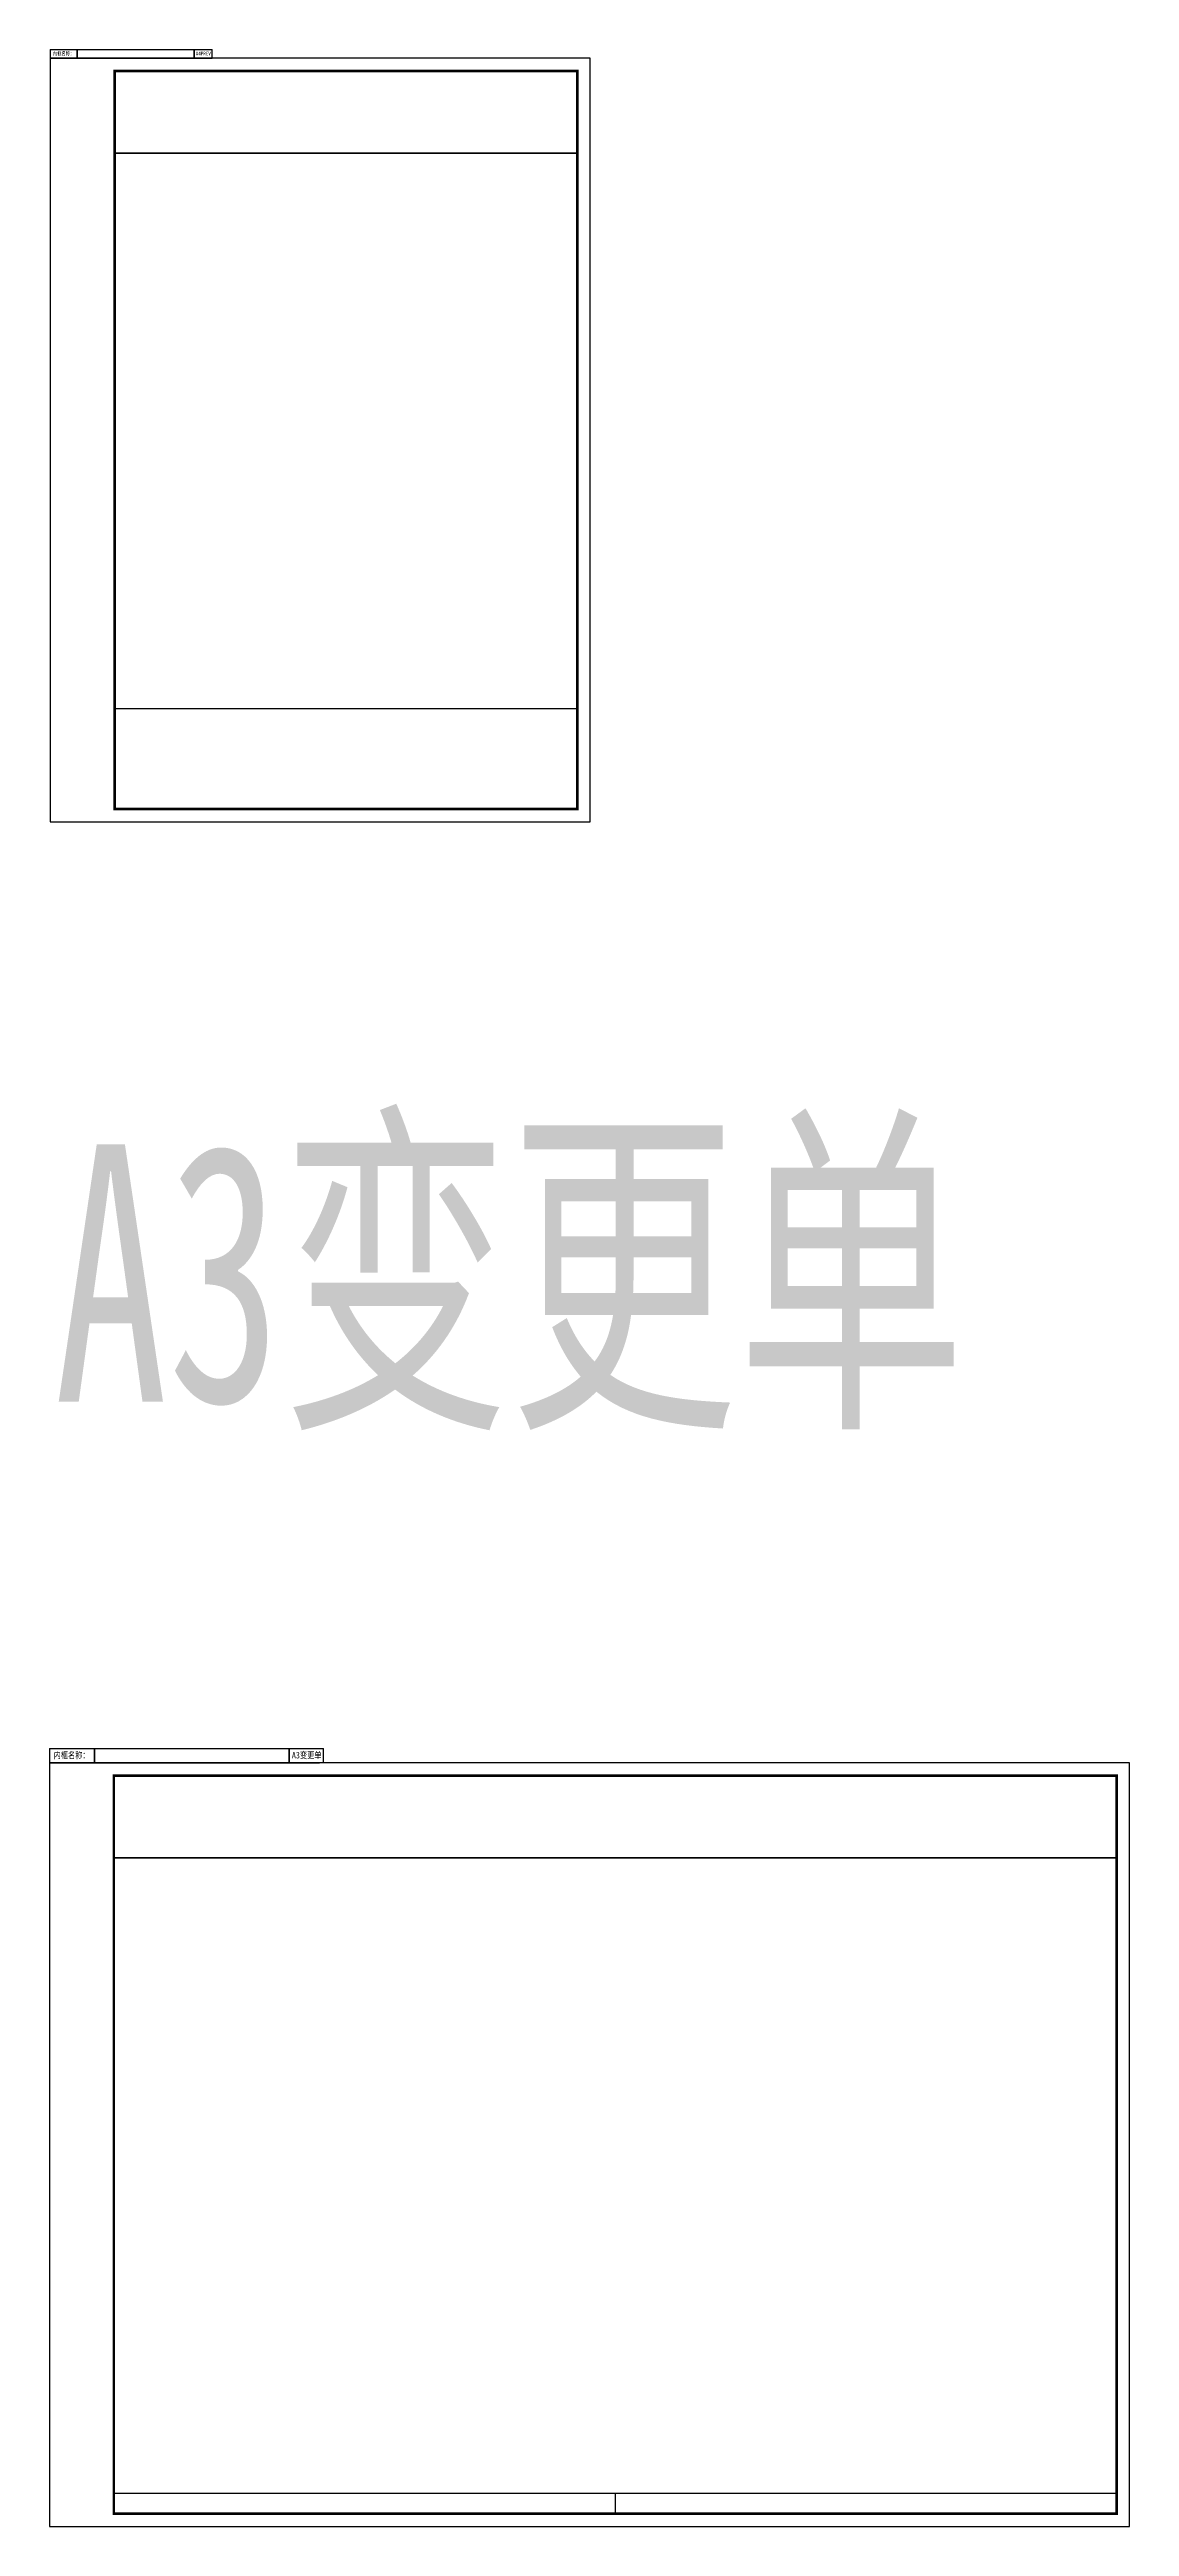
# Model space of a CAD drawing. Extents: x -337 to 273738, y -225 to 2088994.
# Drawn here: x 5825 to 47825, y 689858 to 786178 of the extents above; entities that cross this region are included whole.
import ezdxf

# ---------------------------------------------------------------- set-up
doc = ezdxf.new("R2010")
doc.units = 0
doc.header["$LTSCALE"] = 1000
doc.layers.add('内框', color=8, linetype='CONTINUOUS', plot=False)
doc.styles.add('TH-STYLE1', font='Stfangso_1.ttf', dxfattribs={"width": 0.65})
doc.styles.add('黑体', font='simhei.ttf')

# ---------------------------------------------------------------- blocks, each defined once
blk = doc.blocks.new('THAPE_A4PREV_inner')
at = {"layer": '内框'}
for p, q in [((0, 30030), (0, 29700)), ((0, 30030), (6300, 30030)), ((1050, 29700), (1050, 30030)), ((1050, 30030), (1050, 29700)), ((5590, 29700), (5589, 30030)), ((5589, 30030), (5590, 29700)), ((6300, 29700), (6300, 30030)), ((0, 29700), (1050, 29700)), ((600, 29700), (0, 29700)), ((1800, 29700), (600, 29700)), ((1050, 29700), (5590, 29700)), ((4200, 29700), (1800, 29700)), ((6300, 29700), (4200, 29700)), ((5590, 29700), (6300, 29700)), ((2500, 4400), (20500, 4400))]:
    blk.add_line(p, q, dxfattribs=at)
blk.add_lwpolyline([(0, 0), (21000, 0), (21000, 29700), (0, 29700)], close=True, dxfattribs=at)
for points, const_width in [([(2500, 500), (20500, 500), (20500, 29200), (2500, 29200)], 100), ([(2500, 29200), (2500, 26000), (20500, 26000), (20500, 29200)], 70)]:
    blk.add_lwpolyline(points, close=True, dxfattribs=dict(at, const_width=const_width))
at = {"layer": '内框', "style": '黑体', "width": 0.8}
for s, p in [('内框名称：', (95, 29800)), ('A4PREV', (5655, 29799))]:
    blk.add_text(s, height=150, dxfattribs=at).set_placement(p)
blk.add_attdef('内框名称', (1104, 29799), '', height=150, dxfattribs=at)
blk = doc.blocks.new('THAPE_A3变更单_inner(1)')
at = {"layer": '内框'}
for p, q in [((0, 30250), (0, 29700)), ((0, 30250), (10650, 30250)), ((1750, 29700), (1750, 30250)), ((1750, 30250), (1750, 29700)), ((9317, 29700), (9316, 30250)), ((9316, 30250), (9317, 29700)), ((10650, 29700), (10650, 30250)), ((0, 29700), (1750, 29700)), ((1000, 29700), (0, 29700)), ((3000, 29700), (1000, 29700)), ((1750, 29700), (9317, 29700)), ((7000, 29700), (3000, 29700)), ((10500, 29700), (7000, 29700)), ((9317, 29700), (10500, 29700)), ((28450, 29200), (29250, 29200)), ((20200, 26000), (41500, 26000)), ((2500, 1300), (41500, 1300)), ((22000, 1300), (22000, 500))]:
    blk.add_line(p, q, dxfattribs=at)
blk.add_lwpolyline([(0, 0), (42000, 0), (42000, 29700), (0, 29700)], close=True, dxfattribs=at)
for points, const_width in [([(2500, 500), (41500, 500), (41500, 29200), (2500, 29200)], 100), ([(2500, 29200), (2500, 26000), (41500, 26000), (41500, 29200)], 70)]:
    blk.add_lwpolyline(points, close=True, dxfattribs=dict(at, const_width=const_width))
at = {"layer": '内框', "style": '黑体', "width": 0.8}
for s, p in [('内框名称：', (158, 29866)), ('A3变更单', (9425, 29866))]:
    blk.add_text(s, height=250, dxfattribs=at).set_placement(p)
blk.add_attdef('内框名称', (1840, 29866), '', height=250, dxfattribs=at)

msp = doc.modelspace()

# ---------------------------------------------------------------- block references
at = {"layer": '内框'}
for name, p in [('THAPE_A4PREV_inner', (5855, 756148)), ('THAPE_A3变更单_inner(1)', (5825, 689858))]:
    msp.add_blockref(name, p, dxfattribs=at)

# ---------------------------------------------------------------- texts
at = {"layer": '内框', "style": 'TH-STYLE1', "width": 0.65}
msp.add_text('A3变更单', height=10000, dxfattribs=at).set_placement((5998, 733604))

doc.saveas('drawing.dxf')
